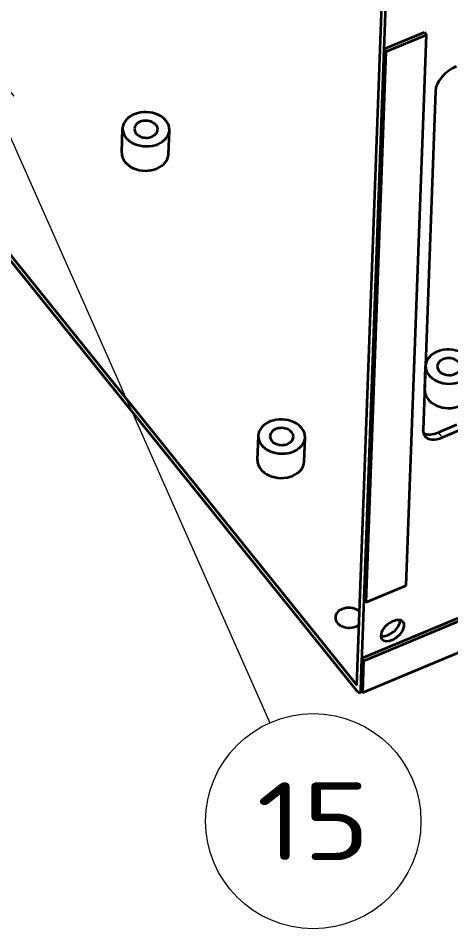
# Model space of a CAD drawing. Extents: x 23 to 417, y 3 to 294.
# Drawn here: x 291.21 to 302.31, y 57.68 to 81.08 of the extents above; entities that cross this region are included whole.
import ezdxf
from ezdxf.enums import TextEntityAlignment as Align

# ---------------------------------------------------------------- set-up
doc = ezdxf.new("R2010")
doc.units = 0
doc.layers.get('0').update_dxf_attribs({"lineweight": 13})
doc.styles.get("Standard").update_dxf_attribs({"font": 'isocp.shx'})

# ---------------------------------------------------------------- blocks, each defined once
blk = doc.blocks.new('BLOCK3077')
at = {"color": 7, "lineweight": 35}
for p, q in [((-71.65, -8.18), (17.1, -118.52)), ((-71.68, -8.86), (17.07, -119.2)), ((17.1, -118.52), (20.54, -24.52)), ((17.61, -119.15), (21.05, -25.16)), ((23.44, -105.71), (26.03, -34.92)), ((18.03, -107.55), (20.63, -36.76)), ((18.29, -107.87), (20.88, -37.08)), ((27.19, -42.15), (25.6, -85.7)), ((17.76, -115.06), (85.08, -86.88)), ((18.01, -115.38), (85.34, -87.2)), ((17.86, -119.47), (85.19, -91.3))]:
    blk.add_line(p, q, dxfattribs=at)
at = {"color": 7, "lineweight": 35, "ltscale": 0.139635}
for p, q in [((20.63, -36.76), (25.78, -34.61)), ((20.88, -37.08), (26.03, -34.92)), ((18.29, -107.87), (23.44, -105.71))]:
    blk.add_line(p, q, dxfattribs=at)
at = {"color": 7, "lineweight": 35, "ltscale": 0.010208}
for p, q in [((25.78, -34.61), (26.03, -34.92)), ((20.63, -36.76), (20.88, -37.08)), ((18.03, -107.55), (18.29, -107.87)), ((17.76, -115.06), (18.01, -115.38)), ((17.61, -119.15), (17.86, -119.47))]:
    blk.add_line(p, q, dxfattribs=at)
at = {"color": 7, "lineweight": 35, "ltscale": 0.078553}
for p, q in [((-13.06, -50.1), (-12.95, -46.96)), ((-7.07, -50.32), (-6.95, -47.18)), ((25.82, -80.61), (25.93, -77.47)), ((4.35, -89.59), (4.47, -86.45)), ((10.35, -89.81), (10.46, -86.67))]:
    blk.add_line(p, q, dxfattribs=at)
at = {"color": 7, "lineweight": 35, "ltscale": 0.062437}
for p, q in [((29.89, -85.07), (27.59, -86.03)), ((30.4, -85.7), (28.1, -86.67))]:
    blk.add_line(p, q, dxfattribs=at)
at = {"color": 7, "lineweight": 13, "ltscale": 0.020415}
blk.add_line((28.1, -86.67), (27.59, -86.03), dxfattribs=at)
at = {"color": 7, "lineweight": 35, "ltscale": 0.10246}
for p, q in [((17.61, -119.15), (17.76, -115.06)), ((17.86, -119.47), (18.01, -115.38))]:
    blk.add_line(p, q, dxfattribs=at)
at = {"color": 7, "lineweight": 35, "ltscale": 0.007217}
blk.add_line((17.48, -119.44), (17.75, -119.33), dxfattribs=at)
at = {"color": 7, "lineweight": 35}
for centre, major_axis, ratio, start_param, end_param in [((29.77, -41.07), (2.34, 1.88), 0.577196, 1.107038, 2.677834), ((-9.95, -47.07), (3, -0.11), 0.730354, 0.000026, 3.141619), ((-9.95, -47.07), (1.5, -0.05), 0.730354, 0.000026, 3.141619), ((-9.95, -47.07), (3, -0.11), 0.730354, 3.141619, 5.276613), ((-9.95, -47.07), (1.5, -0.05), 0.730354, 3.141619, 5.276613), ((-9.95, -47.07), (1.5, -0.05), 0.730354, 5.276613, 6.283211), ((-9.95, -47.07), (3, -0.11), 0.730354, 5.276613, 6.283211), ((-10.07, -50.21), (3, -0.11), 0.730354, 3.141619, 5.276613), ((-10.07, -50.21), (3, -0.11), 0.730354, 5.276613, 6.283211), ((28.93, -77.58), (3, -0.11), 0.730354, 0.000026, 3.141619), ((28.93, -77.58), (1.5, -0.05), 0.730354, 2.13502, 3.141619), ((28.93, -77.58), (1.5, -0.05), 0.730354, 0.000026, 2.13502), ((28.93, -77.58), (3, -0.11), 0.730354, 3.141619, 5.276613), ((28.93, -77.58), (1.5, -0.05), 0.730354, 3.141619, 6.283211), ((28.82, -80.72), (3, -0.11), 0.730354, 3.141619, 5.276613), ((7.46, -86.56), (3, -0.11), 0.730354, 0.000026, 3.141619), ((7.46, -86.56), (3, -0.11), 0.730354, 3.141619, 5.276613), ((7.46, -86.56), (1.5, -0.05), 0.730354, 3.141619, 5.276613), ((7.46, -86.56), (1.5, -0.05), 0.730354, 0.000026, 3.141619), ((28.17, -84.62), (2.34, 1.88), 0.577196, 2.677834, 3.141638), ((27.66, -83.98), (2.34, 1.88), 0.577196, 3.37977, 4.24863), ((28.17, -84.62), (2.34, 1.88), 0.577196, 3.141638, 4.24863), ((7.46, -86.56), (1.5, -0.05), 0.730354, 5.276613, 6.283211), ((7.46, -86.56), (3, -0.11), 0.730354, 5.276613, 6.283211), ((7.35, -89.7), (3, -0.11), 0.730354, 3.141619, 5.276613), ((7.35, -89.7), (3, -0.11), 0.730354, 5.276613, 6.283211), ((16.1, -109.86), (1.75, -0.06), 0.730354, 0.720248, 5.563607), ((21.69, -111.5), (1.36, 1.1), 0.577196, 6.283154, 9.424746), ((21.18, -110.86), (1.36, 1.1), 0.577196, 3.557527, 5.867186), ((21.69, -111.5), (1.36, 1.1), 0.577196, 4.24863, 6.283154), ((21.69, -111.5), (1.36, 1.1), 0.577196, 3.141561, 4.24863), ((17.1, -118.52), (-0.386, 0.922), 0.365278, 2.239593, 3.141631), ((17.1, -118.52), (-0.386, 0.922), 0.365278, 3.141631, 3.810389)]:
    blk.add_ellipse(centre, major_axis=major_axis, ratio=ratio, start_param=start_param, end_param=end_param, dxfattribs=at)
blk = doc.blocks.new('BLOCK3110')
at = {"color": 7, "lineweight": 13}
blk.add_line((9.13, -12.84), (48.23, -101.18), dxfattribs=at)
blk.add_lwpolyline([(15.41, -20.63), (9.13, -12.84), (10.68, -22.72)], dxfattribs=at)
blk.add_circle((53.82, -113.82), 13.82, dxfattribs=at)
blk.add_text('15', height=10, dxfattribs=at).set_placement((46.55, -118.82), (61.09, -118.82), align=Align.FIT)

msp = doc.modelspace()

# ---------------------------------------------------------------- block references
at = {"lineweight": 0, "xscale": 0.2, "yscale": 0.2, "zscale": 0.2}
for name, p in [('BLOCK3077', (296.48, 87.6444)), ('BLOCK3110', (288.0197, 83.209))]:
    msp.add_blockref(name, p, dxfattribs=at)

doc.saveas('drawing.dxf')
